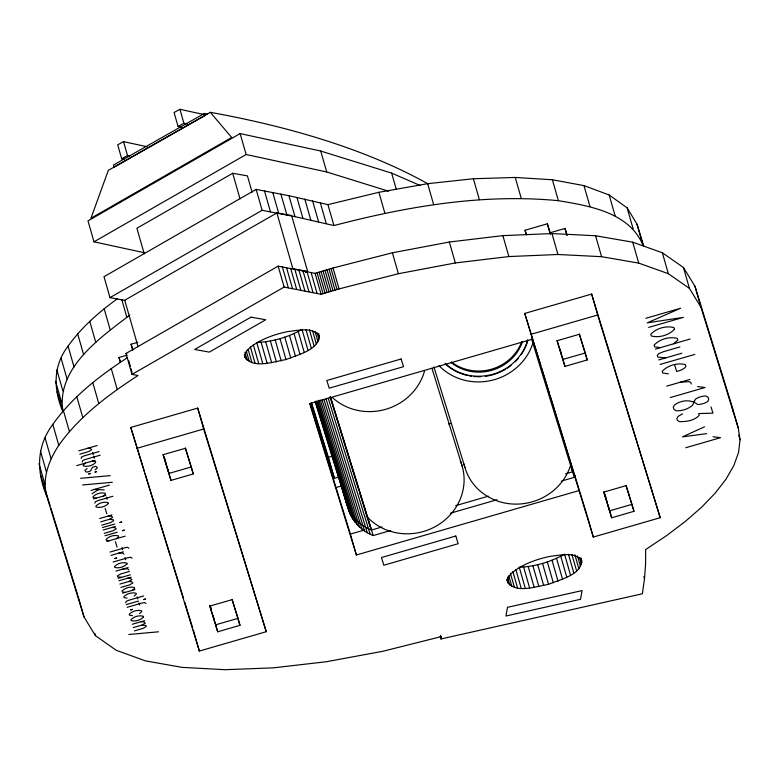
<?xml version="1.0" encoding="UTF-8"?>
<svg xmlns="http://www.w3.org/2000/svg" width="779" height="779" viewBox="0 0 779 779"><rect width="100%" height="100%" fill="white"/><g stroke="black" fill="none" stroke-linecap="round" stroke-linejoin="round"><path stroke-width="1.17" d="M644.515 578.758L645.587 564.015L645.655 549.555L666.707 535.524L685.413 521.365L701.626 507.207L715.19 493.126L725.96 479.241L733.799 465.657L738.541 452.482L740.05 439.814L738.18 427.759L732.172 406.823L694.956 286.234L683.417 267.47L662.335 252.766L632.714 242.181L595.584 235.755L551.96 233.564L502.874 235.628L449.347 242.026L392.392 252.795L333.042 267.986L315.106 273.371L278.142 266.136L126.003 353.442L132.002 374.378L138.019 375.507C108.466 394.71 79.361 416.259 58.795 445.335C48.96 460.214 41.764 478.54 46.828 496.447L84.044 617.046L95.437 635.664L116.237 650.29L145.439 660.874L182.043 667.36L225.073 669.697L273.507 667.837L326.372 661.731L382.655 651.322L441.362 636.579L441.021 638.946L642.383 593.783L644.515 578.758L643.844 576.431M46.828 496.447C36.457 471.665 36.224 446.533 52.797 424.409C72.213 397.008 99.196 376.121 127.074 357.892M62.846 411.643C53.41 389.451 52.845 365.896 68.065 346.149C81.318 327.531 98.69 312.311 117.093 298.961M62.992 411.614C55.874 368.409 99.936 337.989 129.752 315.125M244.324 355.185C250.546 370.239 274.169 361.437 286.02 359.577C296.935 354.873 321.756 349.722 318.65 333.646M506.847 579.946C513.059 595 536.692 586.197 548.543 584.338C559.458 579.634 584.269 574.483 581.173 558.407M561.416 481.091L574.279 477.371L575.506 475.56M85.417 463.077L83.158 465.044L83.441 465.959C87.599 467.049 92.779 465.589 95.7 462.414L95.418 461.499L92.399 461.061M103.218 496.116L105.486 494.139L105.204 493.234C101.036 492.143 95.875 493.604 92.954 496.778L93.237 497.684L96.236 498.132M116.363 538.698L118.632 536.731L118.35 535.816C114.182 534.725 109.021 536.186 106.1 539.36L106.382 540.275L109.381 540.723M132.313 590.365L134.582 588.388L134.3 587.473C130.132 586.392 124.971 587.843 122.04 591.027L122.322 591.933L125.322 592.381M134.085 596.101L136.344 594.124L136.062 593.209C131.904 592.128 126.734 593.579 123.812 596.763L124.095 597.668L127.094 598.116M139.49 613.618L141.759 611.651L141.476 610.736C137.308 609.645 132.148 611.106 129.217 614.28L129.499 615.196L132.498 615.644M673.504 343.841L677.779 340.111L677.253 338.398C669.385 336.343 659.647 339.089 654.117 345.087L654.652 346.811L660.31 347.658M92.019 493.759L98.368 489.611L104.182 489.913M420.514 185.645L391.652 173.113L320.714 151.038L240.127 133.579L87.988 220.885L93.996 241.821L144.651 252.795M93.996 241.821L246.135 154.505L326.713 171.964L388.497 191.196M252.094 192.16L247.43 175.888L232.697 173.279L136.9 228.257L144.242 253.837M643.727 245.989L636.969 224.099L627.105 207.827L609.159 194.984L583.968 185.616L552.379 179.764L515.24 177.456L473.379 178.751L427.652 183.688L378.886 192.296L327.92 204.634L288.96 195.704L256.135 189.394L103.996 276.701L109.995 297.627L125.049 300.431M109.995 297.627L262.133 210.32L294.968 216.64L333.928 225.559C406.911 206.484 482.785 193.387 558.387 200.69C589.576 205.899 628.974 212.316 642.967 245.025L636.969 224.099M305.534 272.543L307.617 271.345L291.609 215.53L276.876 212.93L124.737 300.236L138.068 346.743M132.002 374.378L284.14 287.062L321.104 294.296L339.04 288.912L398.39 273.721L455.345 262.951L508.872 256.564L557.959 254.49L601.583 256.69L638.712 263.107L668.333 273.692L689.425 288.396L700.954 307.169L738.18 427.759M204.371 113.442L113.491 165.051L114.094 167.144L204.974 115.535L204.371 113.442L207.496 114.114M210.33 112.332L108.32 170.358L90.958 218.256L231.684 137.493L210.33 112.332A1485.65 515.425 -16 0 1 428.08 183.922M262.747 363.452L256.749 342.517C272.202 341.806 287.558 337.463 301.064 329.906M525.27 588.213L519.262 567.278C535.085 566.547 550.782 562.029 564.522 554.132L570.52 575.068M203.543 114.425L179.9 109.303L174.068 112.497L178.07 126.451L181.604 127.22M146.997 146.725L123.52 141.632L117.678 144.826L121.68 158.78L124.056 159.296M178.07 126.451L183.902 123.257L187.447 124.027M121.68 158.78L127.522 155.586L129.869 156.102M95.106 469.825L97.375 467.848L95.953 466.28L92.448 467.293L90.646 470.779A3.184 1.11 -16 0 1 86.274 472.045L84.843 470.487L87.092 468.52M682.55 413.883L677.954 416.463L676.824 418.635L677.35 420.358L679.541 421.605C686.27 421.77 694.566 420.65 699.211 415.275L698.685 413.571L712.951 413.152L711.013 406.891M704.537 426.795L682.453 436.883L706.641 433.63M100.695 521.852L109.44 519.32L112.663 517.392L111.339 516.136L108.417 515.99M119.898 584.075L128.652 581.543L131.875 579.625L130.541 578.369L127.629 578.222M133.326 627.572L142.08 625.04L145.293 623.122L143.969 621.866L141.048 621.72M132.751 350.053L131.086 344.24L137.776 342.302M526.38 234.888L525.046 230.243L547.345 223.787L550.12 232.765M120.326 362.177L118.992 357.522L127.123 355.166M549.886 232.833L564.989 228.461L567.024 235.063M130.784 427.437L197.691 408.079L266.252 631.701L199.356 651.059L130.784 427.437L144.378 471.451M524.754 313.431L591.651 294.072L660.212 517.704L593.316 537.062L524.754 313.431L540.84 365.555M78.776 450.856L97.171 445.53M79.809 454.176L88.563 451.645L91.776 449.726L90.452 448.47L87.53 448.314M99.04 451.567L84.142 455.881L81.61 456.952L81.113 458.412M100.16 455.199L85.262 459.503L82.73 460.574L82.233 462.035M76.673 465.608L95.038 460.292M136.792 448.363L203.689 429.005L266.252 631.701M530.752 334.366L597.659 315.008L660.212 517.704M532.378 339.177L309.672 403.619L356.392 554.999L579.109 490.556M645.849 318.29L680.573 308.25L647.261 322.857L683.387 317.374L648.664 327.414M90.997 490.429L109.391 485.103M193.27 473.944L185.353 448.285L163.054 454.741L170.971 480.4L193.27 473.944L191.264 466.972L168.965 473.428L163.113 454.459M587.23 359.947L579.313 334.288L557.014 340.744L564.931 366.403L587.23 359.947L585.233 352.965L562.935 359.421L557.082 340.462M93.607 498.891L105.866 495.347M112.838 496.291L97.95 500.595L95.418 501.666L94.911 503.127M655.353 349.089L690.077 339.04M679.892 346.937L663.367 351.719L658.586 353.734L657.291 355.351L657.817 357.074L665.305 357.999M99.663 518.522L111.923 514.977M658.693 359.917L681.829 353.218M311.59 402.889L328.397 457.331L331.893 456.319M448.704 424.039L451.041 423.367M101.718 525.173L110.472 522.641L113.695 520.723L113.413 519.807L109.44 519.32M660.095 364.455L694.819 354.406M102.458 527.587L114.717 524.043M103.208 530.002L115.458 526.458M674.556 364.63L676.659 371.476L679.97 370.522A9.66 3.35 -16 0 0 685.871 366.325L685.345 364.611C677.477 362.556 667.73 365.302 662.208 371.301L662.744 373.024L668.401 373.862M104.24 533.333L112.984 530.801L116.207 528.873L114.883 527.617L111.962 527.471M104.98 535.738L117.23 532.193M106.752 541.483L125.146 536.156M311.152 402.967L334.395 478.257L337.891 477.245M666.785 386.131L689.921 379.431M110.014 552.048L124.913 547.744L127.62 547.296L128.876 548.241M335.798 487.635L341.63 485.95M111.037 555.369L123.296 551.824M670.31 397.553L705.034 387.504L697.546 386.569M113.091 562.029L127.99 557.715L130.697 557.267L131.953 558.222M115.886 571.085L128.145 567.54M129.353 571.465L120.599 574.006L117.386 575.924L117.668 576.84L121.631 577.327M118.126 578.339L130.385 574.795M118.875 580.754L131.125 577.2M120.93 587.405L129.684 584.873L132.897 582.945L131.573 581.689L128.652 581.543M122.692 593.14L134.952 589.596M310.091 403.493L350.394 534.073L364.387 530.022M143.609 595.974L128.71 600.288L126.179 601.349L125.682 602.81M335.963 466.738L346.304 502.786C349.79 515.182 359.528 525.377 371.466 530.022L381.983 526.974M455.647 505.659L488.384 496.184M565.554 473.856L572.565 471.831L571.134 465.715M126.237 604.611L138.496 601.067M315.203 401.818L349.002 511.326C353.101 522.397 362.235 531.278 373.18 535.562L390.717 530.489M450.34 513.234L497.109 499.699M127.074 607.338L141.973 603.034L144.68 602.576L145.946 603.53M685.802 447.73L720.517 437.681L713.038 436.756M132.294 624.252L144.553 620.697M134.348 630.902L143.102 628.371L146.325 626.443L146.043 625.537L142.08 625.04M209.843 605.838L215.695 624.807L237.994 618.351L239.99 625.323L217.692 631.779L209.775 606.12L232.074 599.664L239.99 625.323M633.96 511.326L626.034 485.668L603.735 492.124L611.661 517.782L633.96 511.326L631.954 504.354L609.655 510.8L603.803 491.841M680.009 382.304L688.821 381.622L690.798 382.294L691.324 383.998M118.038 553.343L122.712 552.983L124.036 554.239M122.887 569.059L127.561 568.699L128.886 569.955M80.597 478.306L110.277 475.628M82.642 484.957L112.332 482.279M128.798 634.486L158.488 631.808M94.493 489.416L98.368 489.611M307.617 271.345L292.875 268.736L276.876 212.93M126.003 353.442L126.675 353.569M370.376 527.587L371.466 530.022M581.835 560.734C574.97 551.318 560.383 555.3 550.49 556.303C539.467 558.494 528.649 562.156 518.931 567.842C514.062 571.192 506.652 575.389 507.509 582.273M319.322 335.973C312.447 326.557 297.87 330.539 287.977 331.542C276.944 333.733 266.136 337.395 256.408 343.081C251.549 346.431 244.129 350.628 244.995 357.512M579.381 334.006L585.233 352.965M626.102 485.385L631.954 504.354M525.046 230.243L526.088 233.603M604.962 494.616L605.653 496.846M541.551 367.873L549.419 393.356M550.14 395.674L586.957 514.977M531.56 338.972L574.279 477.371M433.952 367.045L464.907 467.332M431.965 368.311L462.21 466.29M330.267 396.414L370.911 528.104M330.462 397.173L373.18 535.562M330.082 397.047L358.963 490.624M359.674 492.932L370.015 526.429M328.183 398.166L370.181 534.248M326.012 398.955L367.308 532.729M323.986 399.539L364.562 531.005M322.097 399.939L361.962 529.097M320.383 400.153L359.528 527.003M318.835 400.202L357.269 524.734M317.832 401.243L355.205 522.31M316.673 400.99L353.335 519.749M316.079 401.76L351.67 517.052M315.349 401.263L350.219 514.247M185.412 448.003L191.264 466.972M232.142 599.382L237.994 618.351M131.086 344.24L132.82 349.849M209.97 605.273L211.343 609.733L210.359 606.198M118.992 357.522L120.346 361.923M145.089 473.768L157.601 514.306M158.312 516.623L170.114 554.843M171.546 559.478L183.338 597.697M184.769 602.333L192.637 627.816M92.623 452.443L93.276 454.556M93.743 456.075L94.386 458.179M106.421 497.158L107.074 499.271M121.991 547.608L122.644 549.711M125.068 557.579L125.721 559.692M137.192 596.85L137.844 598.963M139.052 602.888L139.704 605.001M105.136 508.385L106.811 513.828M115.389 541.609L117.064 547.053M57.169 391.876L62.865 410.299M40.82 475.521L50.129 505.668M50.839 507.986L63.372 548.572M64.082 550.889L77.686 594.952M340.598 482.25L349.002 511.326M338.213 474.372L347.288 505.785M738.716 435.159L740.05 439.814M694.956 286.234L700.954 307.169M683.417 267.47L689.425 288.396M662.335 252.766L668.333 273.692M627.105 207.827L633.103 228.753M632.714 242.181L638.712 263.107M609.159 194.984L615.157 215.919M583.968 185.616L589.966 206.552M595.584 235.755L601.583 256.69M591.651 294.072L597.659 315.008M552.379 179.764L558.387 200.69M564.989 228.461L566.985 235.443M551.96 233.564L557.959 254.49M547.345 223.787L550.344 234.255M515.24 177.456L521.239 198.392M604.991 494.519L606.987 501.501M607.99 504.987L611.661 517.782M559.935 348.953L561.601 354.766M562.604 358.262L564.931 366.403M587.317 516.126L593.316 537.062M502.874 235.628L508.872 256.564M473.379 178.751L479.387 199.677M580.696 557.881L582.03 562.535M579.576 557.491L581.582 564.463M577.502 556.031L580.501 566.499M574.824 554.648L578.826 568.602M571.913 554.473L576.587 570.754M568.475 554.307L573.811 572.916M560.763 556.245L566.761 577.181M556.547 558.29L562.555 579.225M552.019 560.198L558.027 581.134M547.335 561.912L553.333 582.838M542.544 563.412L548.543 584.338M449.347 242.026L455.345 262.951M537.714 564.687L543.713 585.613M427.652 183.688L433.65 204.614M532.904 565.729L538.902 586.655M528.191 566.518L534.19 587.444M523.624 567.034L529.623 587.97M515.854 569.556L521.19 588.164M512.855 571.543L517.529 587.824M510.391 573.247L514.393 587.2M508.804 575.847L511.803 586.314M391.652 173.113L396.316 189.394M507.45 577.044L509.787 585.185M507.012 579.186L508.346 583.831M378.886 192.296L384.884 213.232M392.392 252.795L398.39 273.721M320.714 151.038L326.713 171.964M327.92 204.634L333.928 225.559M320.315 202.764L326.313 223.69M440.515 635.567L441.177 637.894M440.476 635.83L441.109 638.42M440.398 636.355L441.06 638.683M440.349 636.618L441.021 638.946M333.042 267.986L339.04 288.912M312.613 200.933L318.611 221.859M331.026 268.57L337.034 289.496M329.02 269.154L335.028 290.09M327.024 269.748L333.022 290.684M304.823 199.142L310.821 220.077M325.028 270.342L331.026 291.278M323.032 270.946L329.04 291.872M321.045 271.55L327.044 292.476M319.059 272.153L325.067 293.079M296.935 197.399L302.934 218.334M317.082 272.757L323.081 293.693M315.106 273.371L321.104 294.296M288.96 195.704L294.968 216.64M311.084 272.523L317.082 293.449M307.043 271.686L313.041 292.612M280.898 194.059L286.896 214.985M302.982 270.858L308.981 291.784M318.514 334.288L319.517 337.774M317.063 332.73L319.059 339.702M298.902 270.04L304.901 290.966M314.979 331.27L317.978 341.738M312.642 331.046L316.303 343.841M272.738 192.452L278.736 213.388M294.803 269.232L300.801 290.158M309.399 329.712L314.064 345.993M290.674 268.443L296.672 289.369M305.952 329.546L311.288 348.155M264.48 190.904L270.479 211.83M286.526 267.655L292.524 288.59M301.999 329.371L308.007 350.307M282.349 266.885L288.347 287.821M298.24 331.484L304.248 352.42M240.127 133.579L246.135 154.505M256.135 189.394L262.133 210.32M278.142 266.136L284.14 287.062M294.034 333.529L300.032 354.464M328.397 457.331L334.395 478.257M350.394 534.073L356.392 554.999M289.506 335.437L295.504 356.373M284.812 337.151L290.81 358.077M232.697 173.279L240.029 198.859M280.021 338.651L286.02 359.577M275.191 339.926L281.19 360.852M270.391 340.968L276.389 361.894M265.668 341.757L271.676 362.683M261.101 342.273L267.109 363.209M253.341 344.795L258.667 363.404M250.341 346.782L255.006 363.063M179.9 109.303L183.902 123.257M248.209 349.644L251.87 362.439M246.281 351.086L249.29 361.553M244.927 352.283L247.264 360.424M244.499 354.426L245.823 359.07M123.52 141.632L127.522 155.586M197.691 408.079L203.689 429.005M213.027 615.498L214.361 620.152M215.695 624.807L217.692 631.779M121.797 299.652L126.802 317.092M164.301 457.146L165.966 462.96M166.969 466.446L170.971 480.4M128.681 360.541L130.346 366.354M131.008 368.681L132.011 372.167M104.152 308.727L110.151 329.663M193.348 630.133L199.356 651.059M111.231 368.516L117.24 389.451M89.731 321.308L95.729 342.244M92.779 382.577L98.777 403.512M77.657 333.811L83.655 354.747M68.065 346.149L74.063 367.075M76.78 396.647L82.788 417.583M61.093 358.213L67.091 379.139M56.857 369.918L62.865 390.844M55.513 381.165L61.512 402.1M63.411 410.621L69.409 431.556M52.797 424.409L58.795 445.335M45.085 437.886L51.083 458.821M94.775 633.337L95.437 635.664M40.42 450.973L46.419 471.899M78.046 596.11L84.044 617.046M38.95 463.554L44.948 484.48M732.172 406.823L732.854 411.215M424.526 371.077A55.28 51.842 -17.2 0 1 332.555 397.689M460.34 460.964A55.28 51.842 -17.2 0 1 436.659 525.825A55.28 51.842 -17.2 0 1 366.266 515.805M570.822 464.673A55.28 51.842 -17.2 0 1 515.679 504.12A55.28 51.842 -17.2 0 1 464.089 464.06M533.42 341.387A55.28 51.842 -17.2 0 1 492.844 380.084A55.28 51.842 -17.2 0 1 438.996 365.614M527.704 339.878A49.262 46.195 -17.2 0 1 492.718 374.271A49.262 46.195 -17.2 0 1 445.043 363.248M521.745 341.64A44.393 41.638 -17.2 0 1 451.45 361.982M522.456 341.689A44.393 41.638 -17.2 0 1 450.914 362.391M527.85 340.355A49.262 46.195 -17.2 0 1 521.2 354.63M518.434 358.272A49.262 46.195 -17.2 0 1 515.309 361.68M510.995 365.507A49.262 46.195 -17.2 0 1 507.207 368.233M505.211 369.47A49.262 46.195 -17.2 0 1 502.143 371.145M501.101 371.651A49.262 46.195 -17.2 0 1 491.169 375.196M490.04 375.468A49.262 46.195 -17.2 0 1 485.434 376.276M480.75 376.685A49.262 46.195 -17.2 0 1 478.423 376.724M477.274 376.705A49.262 46.195 -17.2 0 1 473.807 376.491M471.49 376.218A49.262 46.195 -17.2 0 1 469.201 375.838M466.933 375.361A49.262 46.195 -17.2 0 1 446.016 364.484M507.48 607.328L505.941 616.023L580.521 599.294L582.059 590.599L507.48 607.328M694.634 400.455L692.512 405.421C687.964 409.072 682.024 411.078 676.191 410.757L674.01 409.511L673.299 407.232L674.429 405.051C681.304 399.939 690.963 399.052 697.663 404.544A8.024 2.785 -16 0 0 707.575 401.672L708.724 399.471L708.023 397.183L705.823 395.975A7.839 2.717 -16 0 0 695.91 398.838L694.634 400.455M108.378 503.507C105.467 506.671 100.287 508.142 96.119 507.051L95.846 506.136C98.767 502.961 103.928 501.501 108.096 502.591L108.378 503.507M127.026 563.918C124.114 567.093 118.934 568.563 114.776 567.463L114.494 566.557C117.415 563.383 122.576 561.922 126.743 563.013L127.026 563.918M143.433 617.085C140.522 620.259 135.342 621.73 131.184 620.629L130.901 619.724C133.822 616.54 138.983 615.089 143.151 616.179L143.433 617.085M674.439 329.283C668.937 335.272 659.161 338.047 651.312 335.983L650.777 334.259C656.298 328.261 666.045 325.515 673.913 327.57L674.439 329.283M121.719 522.008L119.966 522.514L121.719 522.008M124.231 530.168L122.488 530.674L124.231 530.168M145.498 599.041L143.745 599.548L145.498 599.041M90.53 473.447L88.767 473.953L90.53 473.447M95.671 471.636L94.902 472.181L96.645 471.675L95.671 471.636M116.646 558.037L114.873 558.543L116.646 558.037M132.488 609.382L130.726 609.899L132.488 609.382M250.984 317.15L194.633 349.489L209.376 352.098L265.717 319.76L250.984 317.15M401.156 358.983L326.829 380.493L329.205 388.185L403.532 366.675L401.156 358.983M455.803 536.02L381.467 557.53L383.843 565.223L458.179 543.713L455.803 536.02"/></g></svg>
